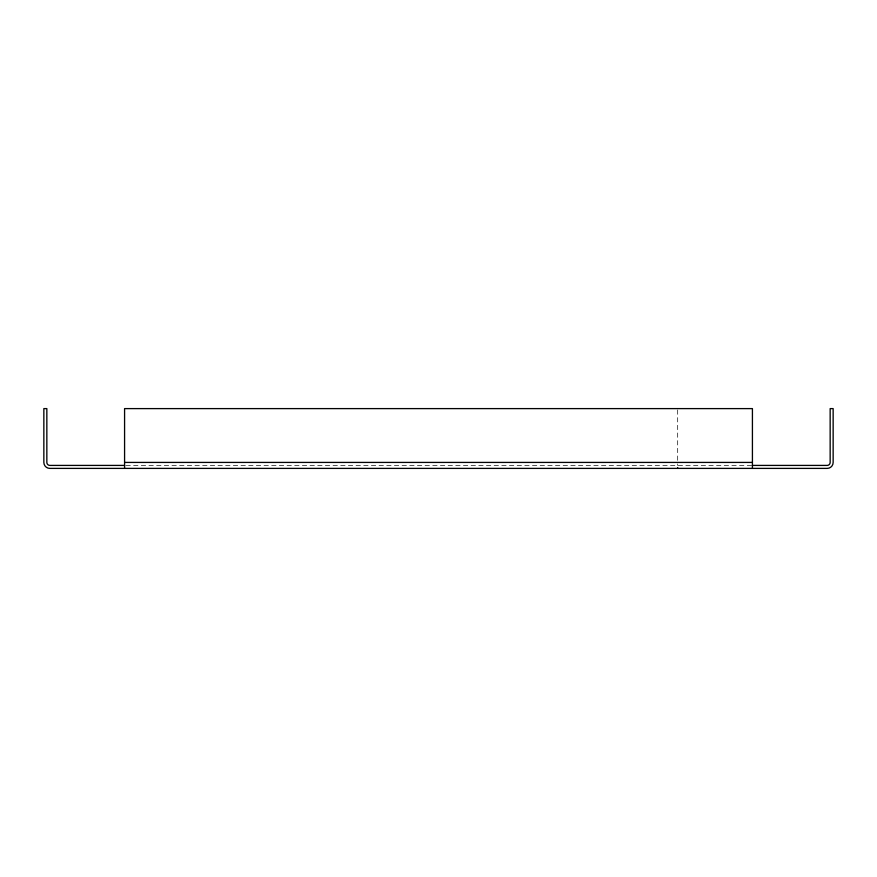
<?xml version="1.0" encoding="UTF-8"?>
<svg xmlns="http://www.w3.org/2000/svg" width="877" height="877" viewBox="0 0 877 877"><rect width="100%" height="100%" fill="white"/><g stroke="black" fill="none" stroke-linecap="round" stroke-linejoin="round"><path stroke-width="0.66" stroke-dasharray="4.38 3.29" d="M125.937 465.413L752.422 465.413M677.68 409.943L677.68 461.072M677.68 463.911L677.68 465.413"/><path stroke-width="1.32" d="M124.578 462.42L752.422 462.42M124.578 465.413L49.825 465.413A2.993 2.993 0 0 1 46.843 462.42L46.843 408.605L43.85 408.605L43.85 462.42A5.975 5.975 0 0 0 49.825 468.395L827.175 468.395A5.975 5.975 0 0 0 833.15 462.42L833.15 408.605L830.157 408.605L830.157 462.42A2.993 2.993 0 0 1 827.175 465.413L752.422 465.413M752.422 468.395L752.422 408.605L124.578 408.605L124.578 468.395M677.68 467.594L677.68 468.395"/></g></svg>
